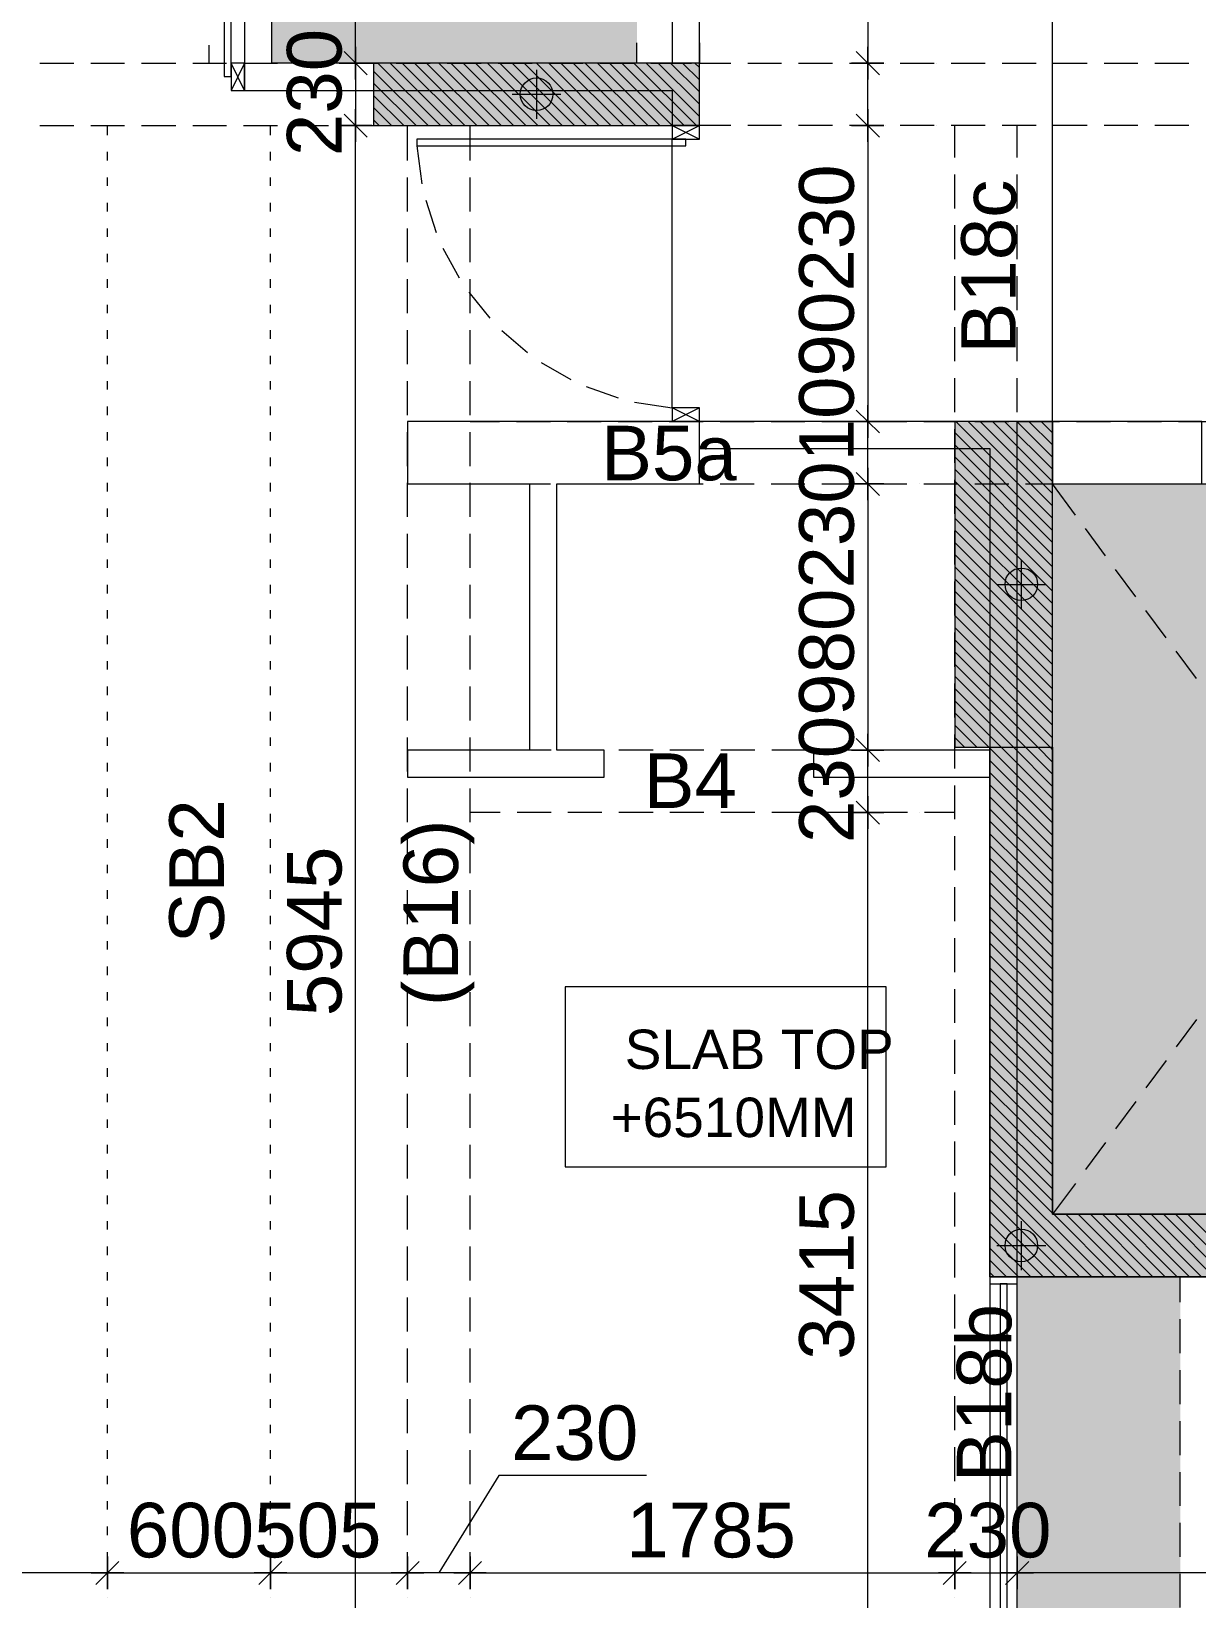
# Model space of a CAD drawing. Header units: millimetres. Extents: x -1303 to 98744, y -1303 to 90097.
# Drawn here: x 59829 to 64120, y 52852 to 58624 of the extents above; entities that cross this region are included whole.
import ezdxf

# ---------------------------------------------------------------- set-up
doc = ezdxf.new("R2010")
doc.units = ezdxf.units.MM
doc.layers.add('PDF_Geometry', color=7, linetype='Continuous')
doc.layers.add('PDF_Text', color=7, linetype='Continuous')
doc.layers.add('PDF_Solid Fills', color=192, linetype='Continuous', true_color=0xc2c0c0c0)
doc.styles.add('PDF ArialMT', font='arial.ttf')
doc.styles.add('PDF Swiss721BT-LightCondensed', font='arial.ttf')

msp = doc.modelspace()

# ---------------------------------------------------------------- hatches: boundary and pattern name
at = {"layer": 'PDF_Solid Fills'}
h = msp.add_hatch(color=256, dxfattribs=at)
h.paths.add_polyline_path([(65939.28679, 57187.73632), (65939.28679, 55987.68987), (65579.27203, 55987.68987), (65579.27203, 57187.73632)], flags=0)
h.paths.add_polyline_path([(63589.28984, 57187.73632), (63589.28984, 55987.68987), (63229.27921, 55987.68987), (63229.27921, 57187.73632)], flags=0)
h.paths.add_polyline_path([(63589.28984, 55987.68987), (63589.28984, 54267.67536), (65579.27203, 54267.67536), (65579.27203, 55987.68987), (65809.29684, 55987.68987), (65809.29684, 54037.73733), (63359.26916, 54037.73733), (63359.26916, 55987.68987)], flags=0)

# ---------------------------------------------------------------- linework, layer by layer
at = {"layer": 'PDF_Geometry', "color": 9, "lineweight": 0, "true_color": 0xc0c0c0}
for points in [[(61836.10532, 60707.14692), (61836.10532, 60607.28148), (62189.00838, 60607.28148), (62189.00838, 58507.61964), (60713.91564, 58507.61964), (60713.91564, 59837.15189), (60614.05433, 59837.15189), (60614.05433, 58406.9112), (62189.00838, 58406.9112), (62189.00838, 58277.42953), (62288.87382, 58277.42953), (62288.87382, 61932.58226), (55643.75391, 61932.58226), (55643.75391, 61322.40183), (55743.61934, 61322.40183), (55743.61934, 61831.87383), (60614.05433, 61831.87383), (60614.05433, 60607.28148), (61065.97572, 60607.28148)], [(63458.45277, 57187.39747), (63588.7857, 57187.39747), (63588.7857, 59637.42515), (62288.87382, 59637.42515)], [(60614.05433, 58406.9112), (60564.11955, 58507.61964)], [(60614.05433, 58507.61964), (60564.11955, 58406.9112)], [(62050.21661, 57258.48965), (62189.00838, 57237.33225), (62189.00838, 58227.49887), (62288.87382, 58277.42953)], [(62189.00838, 58277.42953), (62288.87382, 58227.49887)], [(61248.77653, 58202.10999), (61266.54545, 58062.4711)], [(61280.93414, 58002.38325), (61319.8646, 57883.05464)], [(61344.40636, 57825.50815), (61403.6471, 57716.33263)], [(61439.19319, 57663.86474), (61517.04997, 57567.38779)], [(61561.05903, 57522.53161), (61655.84173, 57441.28635)], [(61706.61951, 57404.89726), (61814.94791, 57342.27216)], [(61871.64728, 57316.03615), (61989.28576, 57274.56846)], [(62288.87382, 57087.53616), (63358.59146, 57087.53616), (63358.59146, 55977.19381), (62708.63758, 55977.19381), (62708.63758, 55877.3325), (63358.59146, 55877.3325), (63358.59146, 54037.48526), (63458.45277, 54037.48526), (63458.45277, 57187.39747), (61214.07756, 57187.39747), (61214.07756, 56957.20736), (61663.4617, 56957.20736), (61663.4617, 55977.19381), (61214.07756, 55977.19381), (61214.07756, 55877.3325), (61938.50798, 55877.3325), (61938.50798, 55977.19381), (61764.17013, 55977.19381), (61764.17013, 56957.20736), (62288.87382, 56957.20736), (62288.87382, 57187.39747), (62189.00838, 57237.33225)], [(62288.87382, 57237.33225), (62189.00838, 57187.39747)], [(63673.41532, 56842.95737), (63588.7857, 56957.20736)], [(63784.27683, 56692.31415), (63710.65154, 56793.02671)], [(63895.98959, 56541.67507), (63821.51717, 56642.38349)], [(64007.70235, 56391.03598), (63933.2258, 56491.74442)], [(64119.41097, 56240.39277), (64044.93856, 56341.1012)], [(64119.41097, 54984.48995), (64044.93856, 54883.78152)], [(64007.70235, 54833.85086), (63933.2258, 54733.13831)], [(63895.98959, 54682.36053), (63821.51717, 54582.49922)], [(63784.27683, 54531.72145), (63710.65154, 54431.86014)], [(63673.41532, 54381.08236), (63588.7857, 54267.67536)]]:
    msp.add_lwpolyline(points, dxfattribs=at)
at = {"layer": 'PDF_Geometry', "color": 122, "lineweight": 0, "true_color": 0x00b88a}
for points in [[(62909.20732, 61662.61458), (62909.20732, 61682.07774), (62909.20732, 58527.08693), (62909.20732, 58547.39721)], [(61022.81378, 58547.39721), (61022.81378, 58527.08693), (61022.81378, 60457.48953), (61022.81378, 60437.17511)], [(61022.81378, 58507.61964), (61022.81378, 58277.42953)], [(62909.20732, 58277.42953), (62909.20732, 58507.61964)], [(61022.81378, 52371.97173), (61022.81378, 52352.50857), (61022.81378, 58257.11924), (61022.81378, 58237.65195)], [(62909.20732, 58237.65195), (62909.20732, 58257.11924), (62909.20732, 57207.71188), (62909.20732, 57227.17504)], [(62909.20732, 56957.20736), (62909.20732, 57187.39747)], [(62909.20732, 56917.42978), (62909.20732, 56936.89707), (62909.20732, 55997.50822), (62909.20732, 56016.97139)], [(62909.20732, 55747.00371), (62909.20732, 55977.19381)], [(62909.20732, 52352.50857), (62909.20732, 55727.53641), (62909.20732, 55707.22612)], [(62094.22568, 53305.43899), (61550.0547, 53305.43899), (61329.17468, 52946.6102)], [(60088.50353, 52946.6102), (58788.59165, 52946.6102), (58808.90193, 52946.6102)], [(60129.1241, 52946.6102), (60688.52675, 52946.6102), (60669.06359, 52946.6102)], [(60708.83704, 52946.6102), (61214.07756, 52946.6102)], [(61423.95738, 52946.6102), (61233.54072, 52946.6102), (61253.85101, 52946.6102)], [(61463.73496, 52946.6102), (63208.79537, 52946.6102), (63188.48508, 52946.6102)], [(63229.10978, 52946.6102), (63458.45277, 52946.6102)], [(65668.98026, 52946.6102), (65688.44342, 52946.6102), (63478.76718, 52946.6102), (63499.07747, 52946.6102)]]:
    msp.add_lwpolyline(points, dxfattribs=at)
at = {"layer": 'PDF_Geometry', "color": 9, "lineweight": 0, "true_color": 0xc0c0c0}
for points in [[(60538.73067, 58457.68898), (60564.11955, 58457.68898), (60564.11955, 59276.90378), (60538.73067, 59276.90378)], [(60564.11955, 58406.9112), (60614.05103, 58406.9112), (60614.05103, 58507.62046), (60564.11955, 58507.62046)], [(62189.00838, 58227.49887), (62288.87134, 58227.49887), (62288.87134, 58277.43035), (62189.00838, 58277.43035)], [(61248.77653, 58202.10999), (62238.94316, 58202.10999), (62238.94316, 58227.49887), (61248.77653, 58227.49887)], [(62189.00838, 57187.39747), (62288.87134, 57187.39747), (62288.87134, 57237.32895), (62189.00838, 57237.32895)], [(63588.7857, 56957.20736), (64138.87827, 56957.20736), (64138.87827, 57187.39995), (63588.7857, 57187.39995)], [(63358.59146, 54011.24924), (63458.45442, 54011.24924), (63458.45442, 54037.48443), (63358.59146, 54037.48443)], [(63358.59146, 52536.9995), (63458.45442, 52536.9995), (63458.45442, 54037.4828), (63358.59146, 54037.4828)], [(63395.82767, 52563.23551), (63422.06285, 52563.23551), (63422.06285, 54011.24847), (63395.82767, 54011.24847)]]:
    msp.add_lwpolyline(points, close=True, dxfattribs=at)
at = {"layer": 'PDF_Geometry', "color": 157, "lineweight": 0, "true_color": 0x3f5f7f}
for points in [[(60483.72141, 58507.61964), (60483.72141, 58573.63322)], [(60713.91564, 58507.61964), (60713.91564, 58573.63322)], [(62058.67957, 58507.61964), (62058.67957, 58582.09619)], [(62288.87382, 58582.09619), (62288.87382, 58507.61964), (62403.97093, 58507.61964)], [(59860.00354, 58507.61964), (59985.25373, 58507.61964)], [(60047.87883, 58507.61964), (60172.28603, 58507.61964)], [(60234.91113, 58507.61964), (60360.16546, 58507.61964)], [(60422.79056, 58507.61964), (60547.19363, 58507.61964)], [(60609.82285, 58507.61964), (60735.07305, 58507.61964)], [(60797.69814, 58507.61964), (60922.95247, 58507.61964)], [(60984.73045, 58507.61964), (61109.98064, 58507.61964)], [(61172.60987, 58507.61964), (61297.86006, 58507.61964)], [(61360.48516, 58507.61964), (61484.89237, 58507.61964)], [(61547.51746, 58507.61964), (61672.76766, 58507.61964)], [(61735.39688, 58507.61964), (61859.79995, 58507.61964)], [(61922.42505, 58507.61964), (62047.67938, 58507.61964)], [(62110.30448, 58507.61964), (62259.25345, 58507.61964)], [(62466.59603, 58507.61964), (62590.9991, 58507.61964)], [(62653.62833, 58507.61964), (62778.87852, 58507.61964)], [(62841.50362, 58507.61964), (62966.75794, 58507.61964)], [(63028.53592, 58507.61964), (63153.78612, 58507.61964)], [(63216.41534, 58507.61964), (63341.66554, 58507.61964)], [(63403.44351, 58507.61964), (63528.69784, 58507.61964)], [(63591.32293, 58507.61964), (63716.57313, 58507.61964)], [(63779.20236, 58507.61964), (63903.60543, 58507.61964)], [(63966.23053, 58507.61964), (64091.48486, 58507.61964)], [(59860.00354, 58277.42953), (59985.25373, 58277.42953)], [(60047.87883, 58277.42953), (60172.28603, 58277.42953)], [(60234.91113, 58277.42953), (60360.16546, 58277.42953)], [(60422.79056, 58277.42953), (60547.19363, 58277.42953)], [(60609.82285, 58277.42953), (60735.07305, 58277.42953)], [(60797.69814, 58277.42953), (60922.95247, 58277.42953)], [(60984.73045, 58277.42953), (61109.98064, 58277.42953)], [(61172.60987, 58277.42953), (61297.86006, 58277.42953)], [(61214.07756, 58148.79084), (61214.07756, 58277.42953)], [(61360.48516, 58277.42953), (61484.89237, 58277.42953)], [(61444.26767, 58148.79084), (61444.26767, 58277.42953)], [(61547.51746, 58277.42953), (61672.76766, 58277.42953)], [(61735.39688, 58277.42953), (61859.79995, 58277.42953)], [(61922.42505, 58277.42953), (62047.67938, 58277.42953)], [(62110.30448, 58277.42953), (62259.25345, 58277.42953)], [(62403.97093, 58277.42953), (62288.87382, 58277.42953)], [(62590.9991, 58277.42953), (62466.59603, 58277.42953)], [(62778.87852, 58277.42953), (62653.62833, 58277.42953)], [(62966.75794, 58277.42953), (62841.50362, 58277.42953)], [(63153.78612, 58277.42953), (63028.53592, 58277.42953)], [(63341.66554, 58277.42953), (63216.41534, 58277.42953)], [(63229.10978, 58159.79517), (63229.10978, 58277.42953)], [(63528.69784, 58277.42953), (63403.44351, 58277.42953)], [(63458.45277, 58159.79517), (63458.45277, 58277.42953)], [(63716.57313, 58277.42953), (63591.32293, 58277.42953)], [(63903.60543, 58277.42953), (63779.20236, 58277.42953)], [(64091.48486, 58277.42953), (63966.23053, 58277.42953)], [(61214.07756, 57960.91555), (61214.07756, 58086.16575)], [(61444.26767, 57960.91555), (61444.26767, 58086.16575)], [(63229.10978, 57971.91575), (63229.10978, 58097.16595)], [(63458.45277, 57971.91575), (63458.45277, 58097.16595)], [(63229.10978, 57784.88345), (63229.10978, 57910.13778)], [(63458.45277, 57784.88345), (63458.45277, 57910.13778)], [(61214.07756, 57773.88326), (61214.07756, 57898.28633)], [(61444.26767, 57773.88326), (61444.26767, 57898.28633)], [(61214.07756, 57586.00383), (61214.07756, 57711.25815)], [(61444.26767, 57586.00383), (61444.26767, 57711.25815)], [(63229.10978, 57597.00816), (63229.10978, 57722.25835)], [(63458.45277, 57597.00816), (63458.45277, 57722.25835)], [(61214.07756, 57398.12854), (61214.07756, 57523.37873)], [(61444.26767, 57398.12854), (61444.26767, 57523.37873)], [(63229.10978, 57409.97586), (63229.10978, 57534.37893)], [(63458.45277, 57409.97586), (63458.45277, 57534.37893)], [(61214.07756, 57211.09624), (61214.07756, 57336.34643)], [(61444.26767, 57211.09624), (61444.26767, 57336.34643)], [(63229.10978, 57222.09643), (63229.10978, 57347.35076)], [(63458.45277, 57222.09643), (63458.45277, 57347.35076)], [(61214.07756, 57023.21681), (61214.07756, 57148.47114)], [(61444.26767, 57187.39747), (61552.59607, 57187.39747)], [(61444.26767, 57023.21681), (61444.26767, 57148.47114)], [(61615.22116, 57187.39747), (61740.47136, 57187.39747)], [(61802.25347, 57187.39747), (61927.50365, 57187.39747)], [(61990.12876, 57187.39747), (62115.38308, 57187.39747)], [(62178.00818, 57187.39747), (62302.41538, 57187.39747)], [(62365.04048, 57187.39747), (62490.29067, 57187.39747)], [(62552.91577, 57187.39747), (62677.32297, 57187.39747)], [(62739.94807, 57187.39747), (62865.20239, 57187.39747)], [(62927.82749, 57187.39747), (63052.23057, 57187.39747)], [(63114.85979, 57187.39747), (63240.10999, 57187.39747)], [(63229.10978, 57035.06414), (63229.10978, 57159.47134)], [(63302.73508, 57187.39747), (63427.98941, 57187.39747)], [(63458.45277, 57035.06414), (63458.45277, 57159.47134)], [(63489.76738, 57187.39747), (63615.01758, 57187.39747)], [(63677.6468, 57187.39747), (63802.897, 57187.39747)], [(63865.52209, 57187.39747), (63989.9293, 57187.39747)], [(64052.5544, 57187.39747), (64177.80459, 57187.39747)], [(61214.07756, 56836.18452), (61214.07756, 56961.43884)], [(61444.26767, 56836.18452), (61444.26767, 56961.43884)], [(61444.26767, 56957.20736), (61552.59607, 56957.20736)], [(61615.22116, 56957.20736), (61740.47136, 56957.20736)], [(61802.25347, 56957.20736), (61927.50365, 56957.20736)], [(61990.12876, 56957.20736), (62115.38308, 56957.20736)], [(62178.00818, 56957.20736), (62302.41538, 56957.20736)], [(62365.04048, 56957.20736), (62490.29067, 56957.20736)], [(62552.91577, 56957.20736), (62677.32297, 56957.20736)], [(62739.94807, 56957.20736), (62865.20239, 56957.20736)], [(62927.82749, 56957.20736), (63052.23057, 56957.20736)], [(63114.85979, 56957.20736), (63240.10999, 56957.20736)], [(63229.10978, 56847.18885), (63229.10978, 56972.43904)], [(63302.73508, 56957.20736), (63427.98941, 56957.20736)], [(63458.45277, 56847.18885), (63458.45277, 56972.43904)], [(63489.76738, 56957.20736), (63615.01758, 56957.20736)], [(63677.6468, 56957.20736), (63802.897, 56957.20736)], [(63865.52209, 56957.20736), (63989.9293, 56957.20736)], [(64052.5544, 56957.20736), (64177.80459, 56957.20736)], [(61214.07756, 56648.30923), (61214.07756, 56773.55942)], [(61444.26767, 56648.30923), (61444.26767, 56773.55942)], [(63229.10978, 56660.15655), (63229.10978, 56784.56375)], [(63458.45277, 56660.15655), (63458.45277, 56784.56375)], [(61214.07756, 56461.27692), (61214.07756, 56585.68412)], [(61444.26767, 56461.27692), (61444.26767, 56585.68412)], [(63229.10978, 56472.27713), (63229.10978, 56597.53145)], [(63458.45277, 56472.27713), (63458.45277, 56597.53145)], [(61214.07756, 56273.3975), (61214.07756, 56398.65183)], [(61444.26767, 56273.3975), (61444.26767, 56398.65183)], [(63229.10978, 56284.40183), (63229.10978, 56409.65202)], [(63458.45277, 56284.40183), (63458.45277, 56409.65202)], [(61214.07756, 56086.36933), (61214.07756, 56210.7724)], [(61444.26767, 56086.36933), (61444.26767, 56210.7724)], [(63229.10978, 56097.36953), (63229.10978, 56222.61973)], [(63458.45277, 56097.36953), (63458.45277, 56222.61973)], [(61214.07756, 55898.48991), (61214.07756, 56023.74011)], [(61444.26767, 55898.48991), (61444.26767, 56023.74011)], [(63229.10978, 55909.49011), (63229.10978, 56034.74444)], [(63458.45277, 55909.49011), (63458.45277, 56034.74444)], [(61555.1333, 55977.19381), (61444.26767, 55977.19381)], [(61743.01273, 55977.19381), (61617.7584, 55977.19381)], [(61930.04502, 55977.19381), (61804.7907, 55977.19381)], [(62117.92031, 55977.19381), (61992.67012, 55977.19381)], [(62304.95262, 55977.19381), (62179.70242, 55977.19381)], [(62492.83204, 55977.19381), (62367.57771, 55977.19381)], [(62679.86021, 55977.19381), (62555.45714, 55977.19381)], [(62867.73963, 55977.19381), (62742.48943, 55977.19381)], [(63054.77193, 55977.19381), (62930.36472, 55977.19381)], [(63229.10978, 55977.19381), (63117.39703, 55977.19381)], [(61214.07756, 55711.45761), (61214.07756, 55835.86482)], [(61444.26767, 55711.45761), (61444.26767, 55835.86482)], [(63229.10978, 55722.46194), (63229.10978, 55846.86501)], [(63458.45277, 55722.46194), (63458.45277, 55846.86501)], [(61555.1333, 55747.00371), (61444.26767, 55747.00371)], [(61743.01273, 55747.00371), (61617.7584, 55747.00371)], [(61930.04502, 55747.00371), (61804.7907, 55747.00371)], [(62117.92031, 55747.00371), (61992.67012, 55747.00371)], [(62304.95262, 55747.00371), (62179.70242, 55747.00371)], [(62492.83204, 55747.00371), (62367.57771, 55747.00371)], [(62679.86021, 55747.00371), (62555.45714, 55747.00371)], [(62867.73963, 55747.00371), (62742.48943, 55747.00371)], [(63054.77193, 55747.00371), (62930.36472, 55747.00371)], [(63229.10978, 55747.00371), (63117.39703, 55747.00371)], [(61214.07756, 55523.58232), (61214.07756, 55648.83251)], [(61444.26767, 55523.58232), (61444.26767, 55648.83251)], [(63229.10978, 55534.58252), (63229.10978, 55659.83271)], [(63458.45277, 55534.58252), (63458.45277, 55659.83271)], [(61214.07756, 55335.70289), (61214.07756, 55460.95309)], [(61444.26767, 55335.70289), (61444.26767, 55460.95309)], [(63229.10978, 55347.55021), (63229.10978, 55471.95742)], [(63458.45277, 55347.55021), (63458.45277, 55471.95742)], [(61214.07756, 55148.67059), (61214.07756, 55273.92492)], [(61444.26767, 55148.67059), (61444.26767, 55273.92492)], [(63229.10978, 55159.67492), (63229.10978, 55284.92512)], [(63458.45277, 55159.67492), (63458.45277, 55284.92512)], [(61214.07756, 54960.7953), (61214.07756, 55086.0455)], [(61444.26767, 54960.7953), (61444.26767, 55086.0455)], [(63229.10978, 54972.64263), (63229.10978, 55097.0457)], [(63458.45277, 54972.64263), (63458.45277, 55097.0457)], [(61214.07756, 54773.76301), (61214.07756, 54898.16608)], [(61444.26767, 54773.76301), (61444.26767, 54898.16608)], [(63229.10978, 54784.7632), (63229.10978, 54910.01753)], [(63458.45277, 54784.7632), (63458.45277, 54910.01753)], [(61214.07756, 54585.88358), (61214.07756, 54711.1379)], [(61444.26767, 54585.88358), (61444.26767, 54711.1379)], [(63229.10978, 54596.88791), (63229.10978, 54722.1381)], [(63458.45277, 54596.88791), (63458.45277, 54722.1381)], [(61214.07756, 54398.85128), (61214.07756, 54523.25848)], [(61444.26767, 54398.85128), (61444.26767, 54523.25848)], [(63229.10978, 54409.85561), (63229.10978, 54535.1058)], [(63458.45277, 54409.85561), (63458.45277, 54535.1058)], [(61214.07756, 54210.97599), (61214.07756, 54336.22618)], [(61444.26767, 54210.97599), (61444.26767, 54336.22618)], [(63229.10978, 54221.97618), (63229.10978, 54347.23051)], [(63458.45277, 54221.97618), (63458.45277, 54347.23051)], [(61214.07756, 54023.94369), (61214.07756, 54148.35089)], [(61444.26767, 54023.94369), (61444.26767, 54148.35089)], [(63229.10978, 54034.94389), (63229.10978, 54160.19822)], [(63458.45277, 54034.94389), (63458.45277, 54160.19822)], [(61214.07756, 53836.06427), (61214.07756, 53961.31859)], [(61444.26767, 53836.06427), (61444.26767, 53961.31859)], [(63229.10978, 53847.0686), (63229.10978, 53972.31879)], [(63458.45277, 53847.0686), (63458.45277, 53972.31879)], [(61214.07756, 53648.18898), (61214.07756, 53773.43917)], [(61444.26767, 53648.18898), (61444.26767, 53773.43917)], [(63229.10978, 53660.0363), (63229.10978, 53784.4435)], [(63458.45277, 53660.0363), (63458.45277, 53784.4435)], [(61214.07756, 53461.15667), (61214.07756, 53586.40687)], [(61444.26767, 53461.15667), (61444.26767, 53586.40687)], [(63229.10978, 53472.15687), (63229.10978, 53597.4112)], [(63458.45277, 53472.15687), (63458.45277, 53597.4112)], [(61214.07756, 53273.27725), (61214.07756, 53398.53158)], [(61444.26767, 53273.27725), (61444.26767, 53398.53158)], [(63229.10978, 53285.1287), (63229.10978, 53409.53177)], [(63458.45277, 53285.1287), (63458.45277, 53409.53177)], [(61214.07756, 53086.24908), (61214.07756, 53210.65215)], [(61444.26767, 53086.24908), (61444.26767, 53210.65215)], [(63229.10978, 53097.24928), (63229.10978, 53222.49948)], [(63458.45277, 53097.24928), (63458.45277, 53222.49948)], [(61214.07756, 52898.36966), (61214.07756, 53023.61986)], [(61444.26767, 52898.36966), (61444.26767, 53023.61986)], [(63229.10978, 52909.36986), (63229.10978, 53034.62419)], [(63458.45277, 52909.36986), (63458.45277, 53034.62419)]]:
    msp.add_lwpolyline(points, dxfattribs=at)
at = {"layer": 'PDF_Geometry', "color": 122, "lineweight": 0, "true_color": 0x00b88a}
for points in [[(61065.12859, 58464.46183), (60980.49897, 58549.93445)], [(61022.81378, 58447.5359), (61022.81378, 58567.70749)], [(62951.52213, 58464.46183), (62866.04539, 58549.93445)], [(62909.20732, 58447.5359), (62909.20732, 58567.70749)], [(60962.72591, 58507.61964), (61082.90164, 58507.61964)], [(62849.11946, 58507.61964), (62968.44806, 58507.61964)], [(60980.49897, 58319.74435), (61065.12859, 58235.11472)], [(61022.81378, 58337.51739), (61022.81378, 58217.34167)], [(62866.04539, 58319.74435), (62951.52213, 58235.11472)], [(62909.20732, 58337.51739), (62909.20732, 58217.34167)], [(61082.90164, 58277.42953), (60962.72591, 58277.42953)], [(62968.44806, 58277.42953), (62849.11946, 58277.42953)], [(62951.52213, 57145.08265), (62866.04539, 57229.71228)], [(62909.20732, 57127.31373), (62909.20732, 57247.48532)], [(62849.11946, 57187.39747), (62968.44806, 57187.39747)], [(62866.04539, 56999.52218), (62951.52213, 56914.89255)], [(62909.20732, 57017.29522), (62909.20732, 56897.1195)], [(62968.44806, 56957.20736), (62849.11946, 56957.20736)], [(62951.52213, 55934.879), (62866.04539, 56019.50862)], [(62909.20732, 55917.11008), (62909.20732, 56037.28167)], [(62849.11946, 55977.19381), (62968.44806, 55977.19381)], [(62866.04539, 55789.31852), (62951.52213, 55704.68889)], [(62909.20732, 55807.09156), (62909.20732, 55686.91584)], [(62968.44806, 55747.00371), (62849.11946, 55747.00371)], [(60108.81381, 53006.69393), (60108.81381, 52886.52234)], [(60708.83704, 52886.52234), (60708.83704, 53006.69393)], [(61214.07756, 53006.69393), (61214.07756, 52886.52234)], [(61444.26767, 53006.69393), (61444.26767, 52886.52234)], [(63229.10978, 52886.52234), (63229.10978, 53006.69393)], [(63458.45277, 53006.69393), (63458.45277, 52886.52234)], [(60048.72595, 52946.6102), (60168.90168, 52946.6102)], [(60066.499, 52904.29538), (60151.12863, 52988.92501)], [(60768.9249, 52946.6102), (60648.74918, 52946.6102)], [(60751.15185, 52988.92501), (60666.52222, 52904.29538)], [(61153.9897, 52946.6102), (61274.16542, 52946.6102)], [(61171.76275, 52904.29538), (61256.39238, 52988.92501)], [(61384.18393, 52946.6102), (61503.50841, 52946.6102)], [(61401.10986, 52904.29538), (61486.58248, 52988.92501)], [(63289.19352, 52946.6102), (63169.02193, 52946.6102)], [(63271.4246, 52988.92501), (63186.79497, 52904.29538)], [(63399.21203, 52946.6102), (63518.54063, 52946.6102)], [(63416.13796, 52904.29538), (63501.6147, 52988.92501)]]:
    msp.add_lwpolyline(points, close=True, dxfattribs=at)
at = {"layer": 'PDF_Geometry', "lineweight": 0}
for points in [[(60713.91564, 58507.61964), (60713.91564, 58507.61964)], [(60805.31399, 58507.61964), (60805.31399, 58507.61964)], [(60867.94321, 58507.61964), (60867.94321, 58507.61964)], [(60930.56832, 58507.61964), (60930.56832, 58507.61964)], [(61022.81378, 58507.61964), (61022.81378, 58507.61964)], [(61082.90164, 58507.61964), (61022.81378, 58507.61964)], [(61088.82324, 58477.99927), (61290.24423, 58277.42953)], [(61104.90617, 58507.61964), (61335.09627, 58277.42953)], [(61149.75822, 58507.61964), (61379.95245, 58277.42953)], [(61194.61027, 58507.61964), (61424.8045, 58277.42953)], [(61239.46645, 58507.61964), (61469.65655, 58277.42953)], [(61284.31849, 58507.61964), (61514.51274, 58277.42953)], [(61329.17468, 58507.61964), (61559.36478, 58277.42953)], [(61374.02673, 58507.61964), (61604.22096, 58277.42953)], [(61418.87878, 58507.61964), (61649.07301, 58277.42953)], [(61463.73496, 58507.61964), (61693.92506, 58277.42953)], [(61508.587, 58507.61964), (61738.78125, 58277.42953)], [(61553.44319, 58507.61964), (61783.63329, 58277.42953)], [(61599.14236, 58507.61964), (61828.48947, 58277.42953)], [(61643.99441, 58507.61964), (61873.34152, 58277.42953)], [(61688.85059, 58507.61964), (61918.19357, 58277.42953)], [(61733.70264, 58507.61964), (61963.04976, 58277.42953)], [(61778.55469, 58507.61964), (62008.74892, 58277.42953)], [(61823.41087, 58507.61964), (62053.60098, 58277.42953)], [(61868.26292, 58507.61964), (62098.45716, 58277.42953)], [(61913.1191, 58507.61964), (62143.3092, 58277.42953)], [(61957.97115, 58507.61964), (62188.16538, 58277.42953)], [(62002.8232, 58507.61964), (62233.01743, 58277.42953)], [(62047.67938, 58507.61964), (62277.86949, 58277.42953)], [(62092.53142, 58507.61964), (62288.87382, 58311.28138)], [(62137.38761, 58507.61964), (62288.87382, 58356.13343)], [(62182.23966, 58507.61964), (62288.87382, 58400.98961)], [(62227.09171, 58507.61964), (62288.87382, 58445.84166)], [(62271.94789, 58507.61964), (62288.87382, 58490.69371)], [(62909.20732, 58507.61964), (62909.20732, 58507.61964)], [(62909.20732, 58507.61964), (62909.20732, 58507.61964)], [(62975.22091, 58507.61964), (62975.22091, 58507.61964)], [(62975.22091, 58507.61964), (62975.22091, 58507.61964)], [(63037.84601, 58507.61964), (63037.84601, 58507.61964)], [(63037.84601, 58507.61964), (63037.84601, 58507.61964)], [(63100.4711, 58507.61964), (63100.4711, 58507.61964)], [(63100.4711, 58507.61964), (63100.4711, 58507.61964)], [(63162.24908, 58507.61964), (63162.24908, 58507.61964)], [(63162.24908, 58507.61964), (63162.24908, 58507.61964)], [(63229.10978, 58507.61964), (63229.10978, 58507.61964)], [(63229.10978, 58507.61964), (63229.10978, 58507.61964)], [(61088.82324, 58433.14722), (61245.38804, 58277.42953)], [(61088.82324, 58388.29516), (61200.53599, 58277.42953)], [(61088.82324, 58343.43898), (61154.83682, 58277.42953)], [(61088.82324, 58298.58694), (61109.98064, 58277.42953)], [(62909.20732, 58277.42953), (62909.20732, 58277.42953)], [(62909.20732, 58277.42953), (62909.20732, 58277.42953)], [(62975.22091, 58277.42953), (62975.22091, 58277.42953)], [(62975.22091, 58277.42953), (62975.22091, 58277.42953)], [(63037.84601, 58277.42953), (63037.84601, 58277.42953)], [(63037.84601, 58277.42953), (63037.84601, 58277.42953)], [(63100.4711, 58277.42953), (63100.4711, 58277.42953)], [(63100.4711, 58277.42953), (63100.4711, 58277.42953)], [(63162.24908, 58277.42953), (63162.24908, 58277.42953)], [(63162.24908, 58277.42953), (63162.24908, 58277.42953)], [(63229.10978, 58277.42953), (63229.10978, 58277.42953)], [(63229.10978, 58277.42953), (63229.10978, 58277.42953)], [(62909.20732, 57187.39747), (62909.20732, 57187.39747)], [(62909.20732, 57187.39747), (62909.20732, 57187.39747)], [(62975.22091, 57187.39747), (62975.22091, 57187.39747)], [(62975.22091, 57187.39747), (62975.22091, 57187.39747)], [(63037.84601, 57187.39747), (63037.84601, 57187.39747)], [(63037.84601, 57187.39747), (63037.84601, 57187.39747)], [(63100.4711, 57187.39747), (63100.4711, 57187.39747)], [(63100.4711, 57187.39747), (63100.4711, 57187.39747)], [(63162.24908, 57187.39747), (63162.24908, 57187.39747)], [(63162.24908, 57187.39747), (63162.24908, 57187.39747)], [(63229.10978, 57187.39747), (63229.10978, 57187.39747)], [(63229.10978, 57187.39747), (63229.10978, 57187.39747)], [(63233.34127, 57187.39747), (63588.7857, 56831.11004)], [(63278.19332, 57187.39747), (63588.7857, 56876.80922)], [(63323.04537, 57187.39747), (63588.7857, 56921.66126)], [(63367.90155, 57187.39747), (63588.7857, 56966.51744)], [(63412.75359, 57187.39747), (63588.7857, 57011.36949)], [(63457.60978, 57187.39747), (63588.7857, 57056.22155)], [(63502.46183, 57187.39747), (63588.7857, 57101.07773)], [(63547.31388, 57187.39747), (63588.7857, 57145.92977)], [(63229.10978, 57146.7769), (63588.7857, 56786.25386)], [(63229.10978, 57101.92484), (63588.7857, 56741.40182)], [(63229.10978, 57057.06866), (63588.7857, 56696.54563)], [(63229.10978, 57012.21662), (63588.7857, 56651.69358)], [(62909.20732, 56957.20736), (62909.20732, 56957.20736)], [(62909.20732, 56957.20736), (62909.20732, 56957.20736)], [(62975.22091, 56957.20736), (62975.22091, 56957.20736)], [(62975.22091, 56957.20736), (62975.22091, 56957.20736)], [(63037.84601, 56957.20736), (63037.84601, 56957.20736)], [(63037.84601, 56957.20736), (63037.84601, 56957.20736)], [(63100.4711, 56957.20736), (63100.4711, 56957.20736)], [(63100.4711, 56957.20736), (63100.4711, 56957.20736)], [(63162.24908, 56957.20736), (63162.24908, 56957.20736)], [(63162.24908, 56957.20736), (63162.24908, 56957.20736)], [(63229.10978, 56967.36044), (63588.7857, 56606.84153)], [(63229.10978, 56957.20736), (63229.10978, 56957.20736)], [(63229.10978, 56957.20736), (63229.10978, 56957.20736)], [(63229.10978, 56922.50839), (63588.7857, 56561.98535)], [(63229.10978, 56876.80922), (63588.7857, 56517.13331)], [(63229.10978, 56831.95304), (63588.7857, 56472.27713)], [(63229.10978, 56787.10098), (63588.7857, 56427.42507)], [(63229.10978, 56742.24893), (63588.7857, 56382.57302)], [(63229.10978, 56697.39275), (63588.7857, 56337.71684)], [(63229.10978, 56652.54071), (63588.7857, 56292.8648)], [(63229.10978, 56607.68453), (63588.7857, 56248.00862)], [(63229.10978, 56562.83248), (63588.7857, 56203.15656)], [(63229.10978, 56517.98042), (63588.7857, 56158.30451)], [(63229.10978, 56473.12424), (63588.7857, 56113.44833)], [(63229.10978, 56428.2722), (63588.7857, 56068.59629)], [(63229.10978, 56383.41602), (63588.7857, 56022.89711)], [(63229.10978, 56338.56397), (63580.32273, 55987.35102), (63588.7857, 55978.04093)], [(63229.10978, 56293.71191), (63534.61943, 55987.35102), (63588.7857, 55933.18889)], [(63229.10978, 56248.85573), (63489.76738, 55987.35102), (63588.7857, 55888.3327)], [(63229.10978, 56204.00369), (63444.91533, 55987.35102), (63588.7857, 55843.48065)], [(63229.10978, 56159.14751), (63400.05915, 55987.35102), (63588.7857, 55798.6286)], [(63229.10978, 56114.29546), (63355.20711, 55987.35102)], [(63229.10978, 56068.59629), (63310.35093, 55987.35102)], [(63229.10978, 56023.74011), (63265.49887, 55987.35102)], [(62909.20732, 55977.19381), (62909.20732, 55977.19381)], [(62909.20732, 55977.19381), (62909.20732, 55977.19381)], [(62975.22091, 55977.19381), (62975.22091, 55977.19381)], [(62975.22091, 55977.19381), (62975.22091, 55977.19381)], [(63037.84601, 55977.19381), (63037.84601, 55977.19381)], [(63037.84601, 55977.19381), (63037.84601, 55977.19381)], [(63100.4711, 55977.19381), (63100.4711, 55977.19381)], [(63100.4711, 55977.19381), (63100.4711, 55977.19381)], [(63162.24908, 55977.19381), (63162.24908, 55977.19381)], [(63162.24908, 55977.19381), (63162.24908, 55977.19381)], [(63229.10978, 55977.19381), (63229.10978, 55977.19381)], [(63229.10978, 55977.19381), (63229.10978, 55977.19381)], [(63358.59146, 55983.96666), (63588.7857, 55753.77242)], [(63358.59146, 55939.11048), (63588.7857, 55708.92038)], [(63358.59146, 55894.25843), (63588.7857, 55664.06419)], [(63358.59146, 55849.40638), (63588.7857, 55619.21214)], [(63358.59146, 55804.55019), (63588.7857, 55574.36009)], [(62909.20732, 55747.00371), (62909.20732, 55747.00371)], [(62909.20732, 55747.00371), (62909.20732, 55747.00371)], [(62975.22091, 55747.00371), (62975.22091, 55747.00371)], [(62975.22091, 55747.00371), (62975.22091, 55747.00371)], [(63037.84601, 55747.00371), (63037.84601, 55747.00371)], [(63037.84601, 55747.00371), (63037.84601, 55747.00371)], [(63100.4711, 55747.00371), (63100.4711, 55747.00371)], [(63100.4711, 55747.00371), (63100.4711, 55747.00371)], [(63162.24908, 55747.00371), (63162.24908, 55747.00371)], [(63162.24908, 55747.00371), (63162.24908, 55747.00371)], [(63229.10978, 55747.00371), (63229.10978, 55747.00371)], [(63229.10978, 55747.00371), (63229.10978, 55747.00371)], [(63358.59146, 55759.69815), (63588.7857, 55529.50391)], [(63358.59146, 55714.84197), (63588.7857, 55484.65187)], [(63358.59146, 55669.14279), (63588.7857, 55439.79568)], [(63358.59146, 55624.29075), (63588.7857, 55394.94363)], [(63358.59146, 55579.43457), (63588.7857, 55350.09158)], [(63358.59146, 55534.58252), (63588.7857, 55305.2354)], [(63358.59146, 55489.73047), (63588.7857, 55260.38336)], [(63358.59146, 55444.87428), (63588.7857, 55214.68418)], [(63358.59146, 55400.02224), (63588.7857, 55169.828)], [(63358.59146, 55355.16606), (63588.7857, 55124.97596)], [(63358.59146, 55310.31401), (63588.7857, 55080.11977)], [(63358.59146, 55265.46196), (63588.7857, 55035.26772)], [(63358.59146, 55220.60577), (63588.7857, 54990.41567)], [(63358.59146, 55175.75373), (63588.7857, 54945.55949)], [(63358.59146, 55130.89755), (63588.7857, 54900.70745)], [(63358.59146, 55086.0455), (63588.7857, 54855.85126)], [(63358.59146, 55041.19345), (63588.7857, 54810.99921)], [(63358.59146, 54996.33726), (63588.7857, 54766.14716)], [(63358.59146, 54951.48522), (63588.7857, 54721.29098)], [(63358.59146, 54906.62904), (63588.7857, 54676.43894)], [(63358.59146, 54860.92986), (63588.7857, 54631.58275)], [(63358.59146, 54816.07782), (63588.7857, 54586.7307)], [(63358.59146, 54771.22164), (63588.7857, 54541.87865)], [(63358.59146, 54726.36959), (63588.7857, 54497.02247)], [(63358.59146, 54681.51753), (63588.7857, 54451.3233)], [(63358.59146, 54636.66135), (63588.7857, 54406.47125)], [(63358.59146, 54591.80931), (63588.7857, 54361.61507)], [(63358.59146, 54546.95313), (63588.7857, 54316.76302)], [(63358.59146, 54502.10108), (63588.7857, 54271.90684)], [(63358.59146, 54457.24902), (63779.20236, 54037.48526)], [(63358.59146, 54412.39284), (63733.49906, 54037.48526)], [(63358.59146, 54367.5408), (63688.647, 54037.48526)], [(63358.59146, 54322.68462), (63643.79495, 54037.48526)], [(63358.59146, 54277.83257), (63598.93877, 54037.48526)], [(63593.86017, 54267.67536), (63824.05441, 54037.48526)], [(63638.71635, 54267.67536), (63868.90646, 54037.48526)], [(63683.5684, 54267.67536), (63913.76264, 54037.48526)], [(63728.42458, 54267.67536), (63958.61468, 54037.48526)], [(63773.27663, 54267.67536), (64003.47086, 54037.48526)], [(63818.12868, 54267.67536), (64048.32292, 54037.48526)], [(63862.98486, 54267.67536), (64093.17497, 54037.48526)], [(63907.83691, 54267.67536), (64138.03115, 54037.48526)], [(63952.69309, 54267.67536), (64182.88319, 54037.48526)], [(63997.54514, 54267.67536), (64227.73937, 54037.48526)], [(64042.39719, 54267.67536), (64272.59143, 54037.48526)], [(64087.25337, 54267.67536), (64317.44348, 54037.48526)], [(63358.59146, 54232.98052), (63554.08673, 54037.48526)], [(63358.59146, 54188.12433), (63509.23055, 54037.48526)], [(63358.59146, 54143.27229), (63464.3785, 54037.48526)], [(63358.59146, 54098.41611), (63419.52644, 54037.48526)], [(63358.59146, 54052.71693), (63374.67026, 54037.48526)], [(64058.48012, 54037.48526), (64058.48012, 53943.54554)], [(64058.48012, 54037.48526), (64058.48012, 54037.48526)], [(64058.48012, 53880.92045), (64058.48012, 53755.66612)], [(64058.48012, 53693.88815), (64058.48012, 53568.63795)], [(64058.48012, 53506.00873), (64058.48012, 53380.75853)], [(64058.48012, 53318.13343), (64058.48012, 53193.72623)], [(64058.48012, 53131.10113), (64058.48012, 53005.85093)], [(60108.81381, 52946.6102), (60108.81381, 52946.6102)], [(60108.81381, 52946.6102), (60108.81381, 52946.6102)], [(60708.83704, 52946.6102), (60708.83704, 52946.6102)], [(60708.83704, 52946.6102), (60708.83704, 52946.6102)], [(61214.07756, 52946.6102), (61214.07756, 52946.6102)], [(61214.07756, 52946.6102), (61214.07756, 52946.6102)], [(61444.26767, 52946.6102), (61444.26767, 52946.6102)], [(61444.26767, 52946.6102), (61444.26767, 52946.6102)], [(63229.10978, 52946.6102), (63229.10978, 52946.6102)], [(63229.10978, 52946.6102), (63229.10978, 52946.6102)], [(63458.45277, 52946.6102), (63458.45277, 52946.6102)], [(63458.45277, 52946.6102), (63458.45277, 52946.6102)], [(64058.48012, 52943.22171), (64058.48012, 52818.81864)], [(60108.81381, 52857.74909), (60108.81381, 52857.74909)], [(60108.81381, 52857.74909), (60108.81381, 52857.74909)], [(60708.83704, 52857.74909), (60708.83704, 52857.74909)], [(60708.83704, 52857.74909), (60708.83704, 52857.74909)], [(61214.07756, 52857.74909), (61214.07756, 52857.74909)], [(61214.07756, 52857.74909), (61214.07756, 52857.74909)], [(61444.26767, 52857.74909), (61444.26767, 52857.74909)], [(61444.26767, 52857.74909), (61444.26767, 52857.74909)], [(63229.10978, 52857.74909), (63229.10978, 52857.74909)], [(63229.10978, 52857.74909), (63229.10978, 52857.74909)], [(63458.45277, 52857.74909), (63458.45277, 52857.74909)], [(63458.45277, 52857.74909), (63458.45277, 52857.74909)]]:
    msp.add_lwpolyline(points, dxfattribs=at)
at = {"layer": 'PDF_Geometry', "color": 5, "lineweight": 0}
for points in [[(61088.82324, 58277.42953), (62288.87136, 58277.42953), (62288.87136, 58507.62212), (61088.82324, 58507.62212)], [(61088.82324, 58277.42953), (62288.87136, 58277.42953), (62288.87136, 58507.62212), (61088.82324, 58507.62212)], [(63229.10978, 55987.35102), (63588.7857, 55987.35102), (63588.7857, 57187.39914), (63229.10978, 57187.39914)], [(63229.10978, 55987.35102), (63588.7857, 55987.35102), (63588.7857, 57187.39914), (63229.10978, 57187.39914)], [(65808.61914, 55987.35102), (65808.61914, 54037.48526), (63358.59146, 54037.48526), (63358.59146, 55987.35102), (63358.59146, 54037.48526), (65808.61914, 54037.48526)], [(63588.7857, 55987.35102), (63588.7857, 54267.67536), (65579.27203, 54267.67536), (65579.27203, 55987.35102), (65579.27203, 54267.67536), (63588.7857, 54267.67536)]]:
    msp.add_lwpolyline(points, close=True, dxfattribs=at)
at = {"layer": 'PDF_Geometry', "color": 20, "lineweight": 0, "true_color": 0xff4405}
for points in [[(61688.85059, 58482.23075), (61688.85059, 58301.97129)], [(61599.14236, 58392.52665), (61778.55469, 58392.52665)], [(63473.68858, 56677.08247), (63473.68858, 56497.66601)], [(63383.98035, 56587.37424), (63564.2398, 56587.37424)], [(63473.68858, 54242.28647), (63473.68858, 54062.02702)], [(63383.98035, 54152.58237), (63564.2398, 54152.58237)]]:
    msp.add_lwpolyline(points, dxfattribs=at)
at = {"layer": 'PDF_Geometry', "color": 180, "lineweight": 0, "true_color": 0x4f14ff}
for points in [[(60108.81381, 58241.88343), (60108.81381, 58277.42953)], [(60708.83704, 58241.88343), (60708.83704, 58277.42953)], [(60108.81381, 58148.79084), (60108.81381, 58180.10546)], [(60708.83704, 58148.79084), (60708.83704, 58180.10546)], [(60108.81381, 58054.85114), (60108.81381, 58086.16575)], [(60708.83704, 58054.85114), (60708.83704, 58086.16575)], [(60108.81381, 57960.91555), (60108.81381, 57992.22603)], [(60708.83704, 57960.91555), (60708.83704, 57992.22603)], [(60108.81381, 57866.97585), (60108.81381, 57898.28633)], [(60708.83704, 57866.97585), (60708.83704, 57898.28633)], [(60108.81381, 57773.88326), (60108.81381, 57805.19374)], [(60708.83704, 57773.88326), (60708.83704, 57805.19374)], [(60108.81381, 57679.94354), (60108.81381, 57711.25815)], [(60708.83704, 57679.94354), (60708.83704, 57711.25815)], [(60108.81381, 57586.00383), (60108.81381, 57617.31845)], [(60708.83704, 57586.00383), (60708.83704, 57617.31845)], [(60108.81381, 57492.06412), (60108.81381, 57523.37873)], [(60708.83704, 57492.06412), (60708.83704, 57523.37873)], [(60108.81381, 57398.12854), (60108.81381, 57429.43902)], [(60708.83704, 57398.12854), (60708.83704, 57429.43902)], [(60108.81381, 57305.03595), (60108.81381, 57336.34643)], [(60708.83704, 57305.03595), (60708.83704, 57336.34643)], [(60108.81381, 57211.09624), (60108.81381, 57242.40672)], [(60708.83704, 57211.09624), (60708.83704, 57242.40672)], [(60108.81381, 57117.15653), (60108.81381, 57148.47114)], [(60708.83704, 57117.15653), (60708.83704, 57148.47114)], [(60108.81381, 57023.21681), (60108.81381, 57054.53143)], [(60708.83704, 57023.21681), (60708.83704, 57054.53143)], [(60108.81381, 56930.12422), (60108.81381, 56961.43884)], [(60708.83704, 56930.12422), (60708.83704, 56961.43884)], [(60108.81381, 56836.18452), (60108.81381, 56867.49913)], [(60708.83704, 56836.18452), (60708.83704, 56867.49913)], [(60108.81381, 56742.24893), (60108.81381, 56773.55942)], [(60708.83704, 56742.24893), (60708.83704, 56773.55942)], [(60108.81381, 56648.30923), (60108.81381, 56679.61971)], [(60708.83704, 56648.30923), (60708.83704, 56679.61971)], [(60108.81381, 56554.36951), (60108.81381, 56585.68412)], [(60708.83704, 56554.36951), (60708.83704, 56585.68412)], [(60108.81381, 56461.27692), (60108.81381, 56492.59154)], [(60708.83704, 56461.27692), (60708.83704, 56492.59154)], [(60108.81381, 56367.33721), (60108.81381, 56398.65183)], [(60708.83704, 56367.33721), (60708.83704, 56398.65183)], [(60108.81381, 56273.3975), (60108.81381, 56304.71212)], [(60708.83704, 56273.3975), (60708.83704, 56304.71212)], [(60108.81381, 56179.46192), (60108.81381, 56210.7724)], [(60708.83704, 56179.46192), (60708.83704, 56210.7724)], [(60108.81381, 56086.36933), (60108.81381, 56117.67981)], [(60708.83704, 56086.36933), (60708.83704, 56117.67981)], [(60108.81381, 55992.42962), (60108.81381, 56023.74011)], [(60708.83704, 55992.42962), (60708.83704, 56023.74011)], [(60108.81381, 55898.48991), (60108.81381, 55929.80452)], [(60708.83704, 55898.48991), (60708.83704, 55929.80452)], [(60108.81381, 55804.55019), (60108.81381, 55835.86482)], [(60708.83704, 55804.55019), (60708.83704, 55835.86482)], [(60108.81381, 55711.45761), (60108.81381, 55741.9251)], [(60708.83704, 55711.45761), (60708.83704, 55741.9251)], [(60108.81381, 55617.5179), (60108.81381, 55648.83251)], [(60708.83704, 55617.5179), (60708.83704, 55648.83251)], [(60108.81381, 55523.58232), (60108.81381, 55554.8928)], [(60708.83704, 55523.58232), (60708.83704, 55554.8928)], [(60108.81381, 55429.64261), (60108.81381, 55460.95309)], [(60708.83704, 55429.64261), (60708.83704, 55460.95309)], [(60108.81381, 55335.70289), (60108.81381, 55367.01751)], [(60708.83704, 55335.70289), (60708.83704, 55367.01751)], [(60108.81381, 55242.61031), (60108.81381, 55273.92492)], [(60708.83704, 55242.61031), (60708.83704, 55273.92492)], [(60108.81381, 55148.67059), (60108.81381, 55179.98521)], [(60708.83704, 55148.67059), (60708.83704, 55179.98521)], [(60108.81381, 55054.73089), (60108.81381, 55086.0455)], [(60708.83704, 55054.73089), (60708.83704, 55086.0455)], [(60108.81381, 54960.7953), (60108.81381, 54992.10578)], [(60708.83704, 54960.7953), (60708.83704, 54992.10578)], [(60108.81381, 54867.70271), (60108.81381, 54898.16608)], [(60708.83704, 54867.70271), (60708.83704, 54898.16608)], [(60108.81381, 54773.76301), (60108.81381, 54805.07349)], [(60708.83704, 54773.76301), (60708.83704, 54805.07349)], [(60108.81381, 54679.82329), (60108.81381, 54711.1379)], [(60708.83704, 54679.82329), (60708.83704, 54711.1379)], [(60108.81381, 54585.88358), (60108.81381, 54617.1982)], [(60708.83704, 54585.88358), (60708.83704, 54617.1982)], [(60108.81381, 54491.94387), (60108.81381, 54523.25848)], [(60708.83704, 54491.94387), (60708.83704, 54523.25848)], [(60108.81381, 54398.85128), (60108.81381, 54430.16589)], [(60708.83704, 54398.85128), (60708.83704, 54430.16589)], [(60108.81381, 54304.9157), (60108.81381, 54336.22618)], [(60708.83704, 54304.9157), (60708.83704, 54336.22618)], [(60108.81381, 54210.97599), (60108.81381, 54242.28647)], [(60708.83704, 54210.97599), (60708.83704, 54242.28647)], [(60108.81381, 54117.03628), (60108.81381, 54148.35089)], [(60708.83704, 54117.03628), (60708.83704, 54148.35089)], [(60108.81381, 54023.94369), (60108.81381, 54054.41118)], [(60708.83704, 54023.94369), (60708.83704, 54054.41118)], [(60108.81381, 53930.00397), (60108.81381, 53961.31859)], [(60708.83704, 53930.00397), (60708.83704, 53961.31859)], [(60108.81381, 53836.06427), (60108.81381, 53867.37888)], [(60708.83704, 53836.06427), (60708.83704, 53867.37888)], [(60108.81381, 53742.12868), (60108.81381, 53773.43917)], [(60708.83704, 53742.12868), (60708.83704, 53773.43917)], [(60108.81381, 53648.18898), (60108.81381, 53679.49946)], [(60708.83704, 53648.18898), (60708.83704, 53679.49946)], [(60108.81381, 53555.09639), (60108.81381, 53586.40687)], [(60708.83704, 53555.09639), (60708.83704, 53586.40687)], [(60108.81381, 53461.15667), (60108.81381, 53492.47129)], [(60708.83704, 53461.15667), (60708.83704, 53492.47129)], [(60108.81381, 53367.21696), (60108.81381, 53398.53158)], [(60708.83704, 53367.21696), (60708.83704, 53398.53158)], [(60108.81381, 53273.27725), (60108.81381, 53304.59187)], [(60708.83704, 53273.27725), (60708.83704, 53304.59187)], [(60108.81381, 53180.18466), (60108.81381, 53210.65215)], [(60708.83704, 53180.18466), (60708.83704, 53210.65215)], [(60108.81381, 53086.24908), (60108.81381, 53117.55956)], [(60708.83704, 53086.24908), (60708.83704, 53117.55956)], [(60108.81381, 52992.30937), (60108.81381, 53023.61986)], [(60708.83704, 52992.30937), (60708.83704, 53023.61986)], [(60108.81381, 52898.36966), (60108.81381, 52929.68427)], [(60708.83704, 52898.36966), (60708.83704, 52929.68427)]]:
    msp.add_lwpolyline(points, dxfattribs=at)
at = {"layer": 'PDF_Geometry', "lineweight": 0}
for points in [[(61022.81378, 58277.42953), (61082.90164, 58277.42953)], [(61794.63762, 54442.01321), (62976.91347, 54442.01321), (62976.91347, 55104.66321), (61794.63762, 55104.66321)]]:
    msp.add_lwpolyline(points, close=True, dxfattribs=at)
at = {"layer": 'PDF_Geometry', "color": 20, "lineweight": 0, "true_color": 0xff4405}
for centre, radius in [((61689.27566, 58392.71618), 60.00467), ((63474.27689, 56587.71049), 59.99848), ((63474.28219, 54152.71731), 60.00379)]:
    msp.add_circle(centre, radius, dxfattribs=at)
at = {"layer": 'PDF_Geometry', "color": 7, "lineweight": 0, "true_color": 0xffffff}
for centre, radius in [((61689.25589, 58392.71227), 59.98489), ((63474.2633, 56587.72928), 59.98489), ((63474.28873, 54152.74257), 60.01032)]:
    msp.add_circle(centre, radius, dxfattribs=at)
at = {"layer": 'PDF_Solid Fills', "color": 43, "lineweight": 0, "true_color": 0x00007f}
msp.add_solid([(60714.25449, 58507.70642), (60714.25449, 60477.71304), (62059.27463, 58507.70642), (62059.27463, 60477.71304)], dxfattribs=at)
at = {"layer": 'PDF_Solid Fills', "lineweight": 0}
msp.add_solid([(61089.24886, 58507.70642), (61089.24886, 58277.6816), (62289.29531, 58507.70642), (62289.29531, 58277.6816)], dxfattribs=at)
at = {"layer": 'PDF_Solid Fills', "color": 254, "lineweight": 0, "true_color": 0x00007f}
for points in [[(65579.27203, 54267.67536), (65579.27203, 56957.71563), (63589.28984, 54267.67536), (63589.28984, 56957.71563)], [(64059.24047, 50037.71886), (64059.24047, 54037.73733), (63459.29989, 50037.71886), (63459.29989, 54037.73733)]]:
    msp.add_solid(points, dxfattribs=at)

# ---------------------------------------------------------------- texts
at = {"layer": 'PDF_Text', "char_height": 201.084641, "attachment_point": 4, "rotation": 90, "style": 'PDF ArialMT'}
for s, insert in [('230', (60871.82566, 58164.92812)), ('2309802301090230', (62758.17526, 55634.82515)), ('5945', (60871.82566, 54996.90028)), ('3415', (62758.17526, 53731.75194))]:
    msp.add_mtext(s, dxfattribs=dict(at, insert=insert))
at = {"layer": 'PDF_Text', "color": 6, "char_height": 201.084641, "attachment_point": 4, "rotation": 90, "style": 'PDF ArialMT'}
for s, insert in [('B18c', (63354.90883, 57437.83221)), ('SB2', (60438.54005, 55265.17103)), ('(B16)', (61329.74684, 55034.44984)), ('B18b', (63338.52529, 53281.12716))]:
    msp.add_mtext(s, dxfattribs=dict(at, insert=insert))
at = {"layer": 'PDF_Text', "color": 6, "char_height": 201.084641, "attachment_point": 4, "style": 'PDF ArialMT'}
for s, insert in [('B5a', (61926.74084, 57069.78159)), ('B4', (62083.28843, 55864.46802))]:
    msp.add_mtext(s, dxfattribs=dict(at, insert=insert))
at = {"layer": 'PDF_Text', "attachment_point": 4}
for s, insert, char_height, style in [('SLAB TOP', (62013.75524, 54874.04742), 145.024272, 'PDF Swiss721BT-LightCondensed'), ('+6510MM', (61961.42349, 54623.43009), 145.024272, 'PDF Swiss721BT-LightCondensed'), ('230', (61594.99356, 53461.68615), 201.084641, 'PDF ArialMT'), ('600505', (60180.4778, 53102.78077), 201.084641, 'PDF ArialMT'), ('1785', (62019.3513, 53102.78077), 201.084641, 'PDF ArialMT'), ('230', (63116.69537, 53102.78077), 201.084641, 'PDF ArialMT')]:
    msp.add_mtext(s, dxfattribs=dict(at, insert=insert, char_height=char_height, style=style))

doc.saveas('drawing.dxf')
